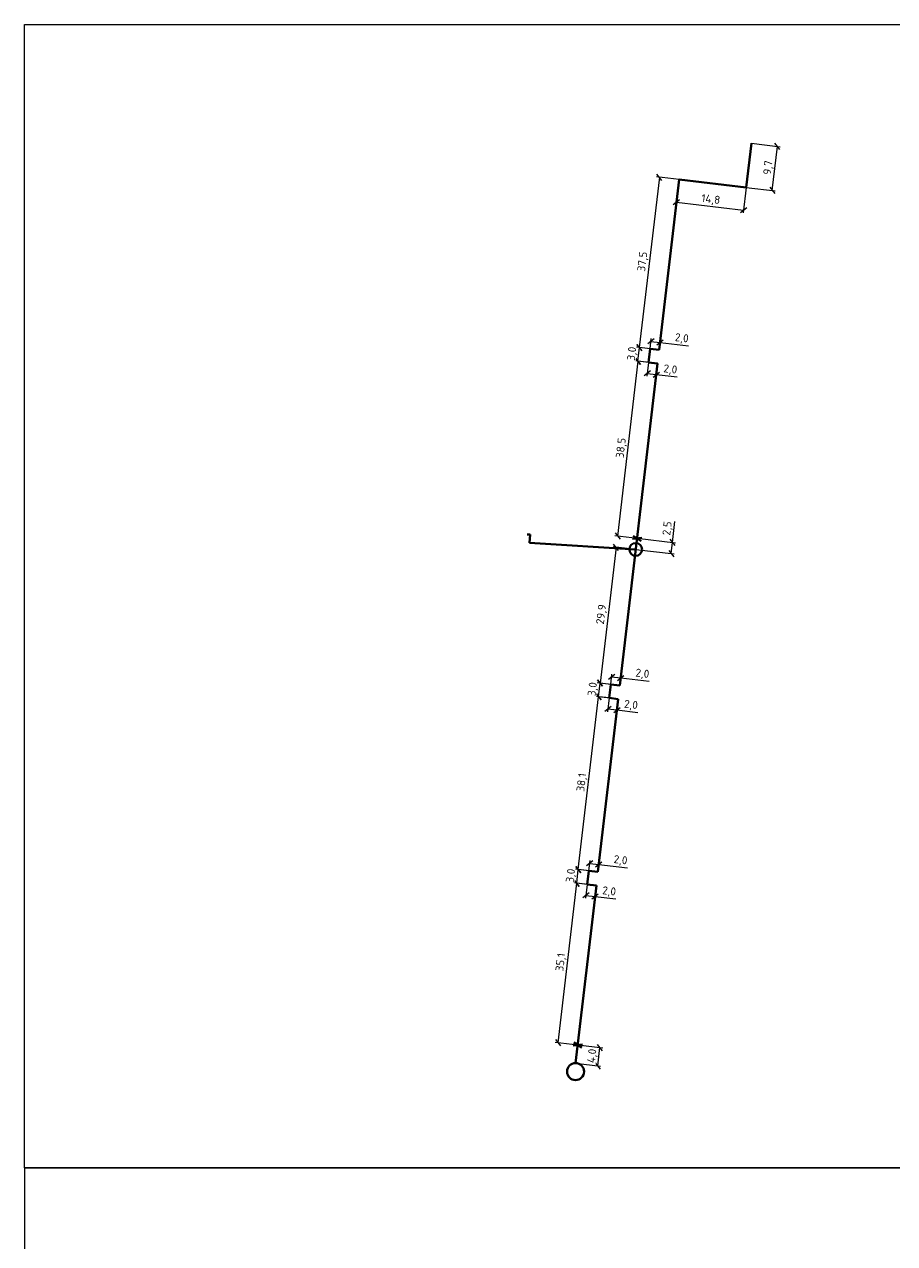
# Model space of a CAD drawing. Header units: millimetres. Extents: x 1990 to 8783, y 397 to 3825.
# Drawn here: x 2717 to 3097, y 3292 to 3825 of the extents above; entities that cross this region are included whole.
import ezdxf

# ---------------------------------------------------------------- set-up
doc = ezdxf.new("R2010")
doc.units = ezdxf.units.MM
doc.styles.add('-ISOCPEUR-', font='isocpeur.ttf')
doc.styles.add('GOST', font='gost.shx', dxfattribs={"oblique": 15})
doc.dimstyles.new('М 1 к 500', dxfattribs={"dimtxt": 3.5, "dimasz": 2.5, "dimexe": 1.25, "dimexo": 0, "dimtad": 1, "dimdec": 1, "dimlfac": 0.5, "dimzin": 1, "dimtxsty": 'GOST', "dimblk": 'OBLIQUE', "dimcen": 2.5, "dimclrd": 256, "dimclre": 256, "dimclrt": 256, "dimazin": 2, "dimtfac": 1, "dimtdec": 1, "dimtmove": 0, "dimatfit": 3, "dimldrblk": 'NONE', "dimfxl": 1.25, "dimlwd": -1, "dimlwe": -1, "dimarcsym": 0})
picture_1 = doc.add_image_def('image1.jpg', size_in_pixel=(3947, 3948))
picture_2 = doc.add_image_def('image3.jpg', size_in_pixel=(3947, 3947))

# ---------------------------------------------------------------- blocks, each defined once
blk = doc.blocks.new('_Oblique')
at = {"color": 0, "linetype": 'ByBlock', "lineweight": -2}
blk.add_line((-0.5, -0.5), (0.5, 0.5), dxfattribs=at)
blk = doc.blocks.new('*D342')
at = {"transparency": 16777216}
for p, q in [((3034.61, 3772.88), (3047.26, 3771.4)), ((3043.76, 3752.27), (3046.02, 3771.55)), ((3032.35, 3753.61), (3045, 3752.12))]:
    blk.add_line(p, q, dxfattribs=at)
at = {"layer": 'Defpoints', "color": 0, "lineweight": 35, "transparency": 16777216}
for p in [(3034.61, 3772.88), (3046.02, 3771.55), (3032.35, 3753.61)]:
    blk.add_point(p, dxfattribs=at)
at = {"transparency": 16777216, "xscale": 2.5, "yscale": 2.5, "zscale": 2.5}
for p, rotation in [((3046.02, 3771.55), 83.31249009423287), ((3043.76, 3752.27), 263.3124900942329)]:
    blk.add_blockref('_Oblique', p, dxfattribs=dict(at, rotation=rotation))
at = {"lineweight": 35, "transparency": 16777216, "insert": (3042.19, 3762.22), "char_height": 3.5, "attachment_point": 5, "rotation": 83.3125, "style": '-ISOCPEUR-', "bg_fill": 3, "box_fill_scale": 1.1, "bg_fill_color": 256, "bg_fill_true_color": 13158600, "bg_fill_transparency": 0}
blk.add_mtext('9,7', dxfattribs=at)
blk = doc.blocks.new('_None')
blk = doc.blocks.new('*D343')
at = {"transparency": 16777216}
for p, q in [((2958.63, 3378.49), (2969.6, 3377.2)), ((2967.42, 3369.32), (2968.36, 3377.35)), ((2957.69, 3370.46), (2968.66, 3369.18))]:
    blk.add_line(p, q, dxfattribs=at)
at = {"layer": 'Defpoints', "color": 0, "lineweight": 35, "transparency": 16777216}
for p in [(2958.63, 3378.49), (2957.69, 3370.46)]:
    blk.add_point(p, dxfattribs=at)
at = {"transparency": 16777216, "xscale": 2.5, "yscale": 2.5, "zscale": 2.5}
for p, rotation in [((2968.36, 3377.35), 83.31249009423497), ((2967.42, 3369.32), 263.312490094235)]:
    blk.add_blockref('_Oblique', p, dxfattribs=dict(at, rotation=rotation))
at = {"lineweight": 35, "transparency": 16777216, "insert": (2965.18, 3373.65), "char_height": 3.5, "attachment_point": 5, "rotation": 83.3125, "style": '-ISOCPEUR-', "bg_fill": 3, "box_fill_scale": 1.1, "bg_fill_color": 256, "bg_fill_true_color": 13158600, "bg_fill_transparency": 0}
blk.add_mtext('4,0', dxfattribs=at)
at = {"layer": 'Defpoints', "color": 0, "lineweight": 35, "transparency": 16777216}
blk.add_point((2968.36, 3377.35), dxfattribs=at)
blk = doc.blocks.new('*D344')
at = {"transparency": 16777216}
for p, q in [((2950.09, 3379.44), (2958.2, 3449.22)), ((2966.81, 3448.22), (2956.95, 3449.37)), ((2958.7, 3378.44), (2948.85, 3379.59))]:
    blk.add_line(p, q, dxfattribs=at)
at = {"layer": 'Defpoints', "color": 0, "lineweight": 35, "transparency": 16777216}
for p in [(2958.2, 3449.22), (2966.81, 3448.22), (2958.7, 3378.44)]:
    blk.add_point(p, dxfattribs=at)
at = {"transparency": 16777216, "xscale": 2.5, "yscale": 2.5, "zscale": 2.5}
for p, rotation in [((2958.2, 3449.22), 83.37165183545484), ((2950.09, 3379.44), 263.3716518354548)]:
    blk.add_blockref('_Oblique', p, dxfattribs=dict(at, rotation=rotation))
at = {"lineweight": 35, "transparency": 16777216, "insert": (2951.44, 3414.65), "char_height": 3.5, "attachment_point": 5, "rotation": 83.3717, "style": '-ISOCPEUR-', "bg_fill": 3, "box_fill_scale": 1.1, "bg_fill_color": 256, "bg_fill_true_color": 13158600, "bg_fill_transparency": 0}
blk.add_mtext('35,1', dxfattribs=at)
blk = doc.blocks.new('*D345')
at = {"transparency": 16777216}
for p, q in [((2963.53, 3454.64), (2957.65, 3455.33)), ((2958.2, 3449.23), (2958.9, 3455.19)), ((2962.83, 3448.68), (2956.96, 3449.37))]:
    blk.add_line(p, q, dxfattribs=at)
at = {"layer": 'Defpoints', "color": 0, "lineweight": 35, "transparency": 16777216}
for p in [(2963.53, 3454.64), (2962.83, 3448.68)]:
    blk.add_point(p, dxfattribs=at)
at = {"transparency": 16777216, "xscale": 2.5, "yscale": 2.5, "zscale": 2.5}
for p, rotation in [((2958.9, 3455.19), 83.31249009423155), ((2958.2, 3449.23), 263.3124900942316)]:
    blk.add_blockref('_Oblique', p, dxfattribs=dict(at, rotation=rotation))
at = {"lineweight": 35, "transparency": 16777216, "insert": (2955.84, 3452.52), "char_height": 3.5, "attachment_point": 5, "rotation": 83.3125, "style": '-ISOCPEUR-', "bg_fill": 3, "box_fill_scale": 1.1, "bg_fill_color": 256, "bg_fill_true_color": 13158600, "bg_fill_transparency": 0}
blk.add_mtext('3,0', dxfattribs=at)
at = {"layer": 'Defpoints', "color": 0, "lineweight": 35, "transparency": 16777216}
blk.add_point((2958.9, 3455.19), dxfattribs=at)
blk = doc.blocks.new('*D346')
at = {"transparency": 16777216}
for p, q in [((2962.83, 3448.68), (2962.12, 3442.65)), ((2966.8, 3448.22), (2966.1, 3442.18)), ((2962.27, 3443.89), (2966.24, 3443.42)), ((2966.24, 3443.42), (2975.36, 3442.36))]:
    blk.add_line(p, q, dxfattribs=at)
at = {"layer": 'Defpoints', "color": 0, "lineweight": 35, "transparency": 16777216}
blk.add_point((2962.83, 3448.68), dxfattribs=at)
at = {"transparency": 16777216, "xscale": 2.5, "yscale": 2.5, "zscale": 2.5}
for p, rotation in [((2962.27, 3443.89), 173.3124900942337), ((2966.24, 3443.42), 353.3124900942337)]:
    blk.add_blockref('_Oblique', p, dxfattribs=dict(at, rotation=rotation))
at = {"lineweight": 35, "transparency": 16777216, "insert": (2972.36, 3445.45), "char_height": 3.5, "attachment_point": 5, "rotation": 353.3125, "style": '-ISOCPEUR-', "bg_fill": 3, "box_fill_scale": 1.1, "bg_fill_color": 256, "bg_fill_true_color": 13158600, "bg_fill_transparency": 0}
blk.add_mtext('2,0', dxfattribs=at)
at = {"layer": 'Defpoints', "color": 0, "lineweight": 35, "transparency": 16777216}
for p in [(2966.8, 3448.22), (2966.24, 3443.42)]:
    blk.add_point(p, dxfattribs=at)
blk = doc.blocks.new('*D347')
at = {"transparency": 16777216}
for p, q in [((2963.52, 3454.64), (2964.05, 3459.15)), ((2963.9, 3457.9), (2967.88, 3457.44)), ((2967.5, 3454.18), (2968.03, 3458.68)), ((2967.88, 3457.44), (2980.35, 3455.99))]:
    blk.add_line(p, q, dxfattribs=at)
at = {"layer": 'Defpoints', "color": 0, "lineweight": 35, "transparency": 16777216}
for p in [(2963.9, 3457.9), (2963.52, 3454.64), (2967.5, 3454.18)]:
    blk.add_point(p, dxfattribs=at)
at = {"transparency": 16777216, "xscale": 2.5, "yscale": 2.5, "zscale": 2.5}
for p, rotation in [((2963.9, 3457.9), 173.3716518354589), ((2967.88, 3457.44), 353.371651835459)]:
    blk.add_blockref('_Oblique', p, dxfattribs=dict(at, rotation=rotation))
at = {"lineweight": 35, "transparency": 16777216, "insert": (2977.35, 3459.08), "char_height": 3.5, "attachment_point": 5, "rotation": 353.3717, "style": '-ISOCPEUR-', "bg_fill": 3, "box_fill_scale": 1.1, "bg_fill_color": 256, "bg_fill_true_color": 13158600, "bg_fill_transparency": 0}
blk.add_mtext('2,0', dxfattribs=at)
blk = doc.blocks.new('*D348')
at = {"transparency": 16777216}
for p, q in [((2958.9, 3455.19), (2967.76, 3530.81)), ((2976.37, 3529.8), (2966.52, 3530.95)), ((2967.5, 3454.18), (2957.65, 3455.33))]:
    blk.add_line(p, q, dxfattribs=at)
at = {"layer": 'Defpoints', "color": 0, "lineweight": 35, "transparency": 16777216}
for p in [(2967.76, 3530.81), (2976.37, 3529.8), (2967.5, 3454.18)]:
    blk.add_point(p, dxfattribs=at)
at = {"transparency": 16777216, "xscale": 2.5, "yscale": 2.5, "zscale": 2.5}
for p, rotation in [((2967.76, 3530.81), 83.312490094234), ((2958.9, 3455.19), 263.312490094234)]:
    blk.add_blockref('_Oblique', p, dxfattribs=dict(at, rotation=rotation))
at = {"lineweight": 35, "transparency": 16777216, "insert": (2960.62, 3493.32), "char_height": 3.5, "attachment_point": 5, "rotation": 83.3125, "style": '-ISOCPEUR-', "bg_fill": 3, "box_fill_scale": 1.1, "bg_fill_color": 256, "bg_fill_true_color": 13158600, "bg_fill_transparency": 0}
blk.add_mtext('38,1', dxfattribs=at)
blk = doc.blocks.new('*D349')
at = {"transparency": 16777216}
for p, q in [((2973.1, 3536.22), (2967.22, 3536.91)), ((2967.76, 3530.8), (2968.46, 3536.76)), ((2972.4, 3530.26), (2966.52, 3530.95))]:
    blk.add_line(p, q, dxfattribs=at)
at = {"layer": 'Defpoints', "color": 0, "lineweight": 35, "transparency": 16777216}
for p in [(2973.1, 3536.22), (2972.4, 3530.26)]:
    blk.add_point(p, dxfattribs=at)
at = {"transparency": 16777216, "xscale": 2.5, "yscale": 2.5, "zscale": 2.5}
for p, rotation in [((2968.46, 3536.76), 83.31249009423155), ((2967.76, 3530.8), 263.3124900942316)]:
    blk.add_blockref('_Oblique', p, dxfattribs=dict(at, rotation=rotation))
at = {"lineweight": 35, "transparency": 16777216, "insert": (2965.41, 3534.1), "char_height": 3.5, "attachment_point": 5, "rotation": 83.3125, "style": '-ISOCPEUR-', "bg_fill": 3, "box_fill_scale": 1.1, "bg_fill_color": 256, "bg_fill_true_color": 13158600, "bg_fill_transparency": 0}
blk.add_mtext('3,0', dxfattribs=at)
at = {"layer": 'Defpoints', "color": 0, "lineweight": 35, "transparency": 16777216}
blk.add_point((2968.46, 3536.76), dxfattribs=at)
blk = doc.blocks.new('*D350')
at = {"transparency": 16777216}
for p, q in [((2972.4, 3530.26), (2971.69, 3524.23)), ((2971.84, 3525.47), (2975.81, 3525)), ((2976.37, 3529.8), (2975.66, 3523.76)), ((2975.81, 3525), (2984.92, 3523.93))]:
    blk.add_line(p, q, dxfattribs=at)
at = {"layer": 'Defpoints', "color": 0, "lineweight": 35, "transparency": 16777216}
blk.add_point((2972.4, 3530.26), dxfattribs=at)
at = {"transparency": 16777216, "xscale": 2.5, "yscale": 2.5, "zscale": 2.5}
for p, rotation in [((2971.84, 3525.47), 173.3124900942337), ((2975.81, 3525), 353.3124900942337)]:
    blk.add_blockref('_Oblique', p, dxfattribs=dict(at, rotation=rotation))
at = {"lineweight": 35, "transparency": 16777216, "insert": (2981.92, 3527.03), "char_height": 3.5, "attachment_point": 5, "rotation": 353.3125, "style": '-ISOCPEUR-', "bg_fill": 3, "box_fill_scale": 1.1, "bg_fill_color": 256, "bg_fill_true_color": 13158600, "bg_fill_transparency": 0}
blk.add_mtext('2,0', dxfattribs=at)
at = {"layer": 'Defpoints', "color": 0, "lineweight": 35, "transparency": 16777216}
for p in [(2976.37, 3529.8), (2975.81, 3525)]:
    blk.add_point(p, dxfattribs=at)
blk = doc.blocks.new('*D351')
at = {"transparency": 16777216}
for p, q in [((2973.09, 3536.22), (2973.61, 3540.72)), ((2973.47, 3539.48), (2977.45, 3539.02)), ((2977.07, 3535.75), (2977.59, 3540.26)), ((2977.45, 3539.02), (2989.92, 3537.57))]:
    blk.add_line(p, q, dxfattribs=at)
at = {"layer": 'Defpoints', "color": 0, "lineweight": 35, "transparency": 16777216}
for p in [(2973.09, 3536.22), (2973.47, 3539.48), (2977.07, 3535.75)]:
    blk.add_point(p, dxfattribs=at)
at = {"transparency": 16777216, "xscale": 2.5, "yscale": 2.5, "zscale": 2.5}
for p, rotation in [((2973.47, 3539.48), 173.3716518354589), ((2977.45, 3539.02), 353.371651835459)]:
    blk.add_blockref('_Oblique', p, dxfattribs=dict(at, rotation=rotation))
at = {"lineweight": 35, "transparency": 16777216, "insert": (2986.91, 3540.66), "char_height": 3.5, "attachment_point": 5, "rotation": 353.3717, "style": '-ISOCPEUR-', "bg_fill": 3, "box_fill_scale": 1.1, "bg_fill_color": 256, "bg_fill_true_color": 13158600, "bg_fill_transparency": 0}
blk.add_mtext('2,0', dxfattribs=at)
blk = doc.blocks.new('*D352')
at = {"transparency": 16777216}
for p, q in [((2975.43, 3596.22), (2968.46, 3536.76)), ((2984.04, 3595.21), (2974.19, 3596.36)), ((2977.07, 3535.75), (2967.22, 3536.91))]:
    blk.add_line(p, q, dxfattribs=at)
at = {"layer": 'Defpoints', "color": 0, "lineweight": 35, "transparency": 16777216}
for p in [(2984.04, 3595.21), (2968.46, 3536.76), (2977.07, 3535.75)]:
    blk.add_point(p, dxfattribs=at)
at = {"transparency": 16777216, "xscale": 2.5, "yscale": 2.5, "zscale": 2.5}
for p, rotation in [((2975.43, 3596.22), 83.31249009423847), ((2968.46, 3536.76), 263.3124900942385)]:
    blk.add_blockref('_Oblique', p, dxfattribs=dict(at, rotation=rotation))
at = {"lineweight": 35, "transparency": 16777216, "insert": (2969.24, 3566.81), "char_height": 3.5, "attachment_point": 5, "rotation": 83.3125, "style": '-ISOCPEUR-', "bg_fill": 3, "box_fill_scale": 1.1, "bg_fill_color": 256, "bg_fill_true_color": 13158600, "bg_fill_transparency": 0}
blk.add_mtext('29,9', dxfattribs=at)
blk = doc.blocks.new('*D353')
at = {"transparency": 16777216}
for p, q in [((3000.12, 3598.29), (3001.19, 3607.4)), ((2984.61, 3600.11), (3001.36, 3598.15)), ((2984.04, 3595.21), (3000.79, 3593.25)), ((2999.55, 3593.39), (3000.12, 3598.29))]:
    blk.add_line(p, q, dxfattribs=at)
at = {"layer": 'Defpoints', "color": 0, "lineweight": 35, "transparency": 16777216}
for p in [(2984.61, 3600.11), (2984.04, 3595.21)]:
    blk.add_point(p, dxfattribs=at)
at = {"transparency": 16777216, "xscale": 2.5, "yscale": 2.5, "zscale": 2.5}
for p, rotation in [((2999.55, 3593.39), 263.3124900942325), ((3000.12, 3598.29), 83.31249009423254)]:
    blk.add_blockref('_Oblique', p, dxfattribs=dict(at, rotation=rotation))
at = {"lineweight": 35, "transparency": 16777216, "insert": (2998.1, 3604.41), "char_height": 3.5, "attachment_point": 5, "rotation": 83.3125, "style": '-ISOCPEUR-', "bg_fill": 3, "box_fill_scale": 1.1, "bg_fill_color": 256, "bg_fill_true_color": 13158600, "bg_fill_transparency": 0}
blk.add_mtext('2,5', dxfattribs=at)
at = {"layer": 'Defpoints', "color": 0, "lineweight": 35, "transparency": 16777216}
blk.add_point((3000.12, 3598.29), dxfattribs=at)
blk = doc.blocks.new('*D354')
at = {"transparency": 16777216}
for p, q in [((2976.14, 3601.06), (2985.03, 3677.53)), ((2993.71, 3676.52), (2983.79, 3677.68)), ((2984.82, 3600.05), (2974.89, 3601.2))]:
    blk.add_line(p, q, dxfattribs=at)
at = {"layer": 'Defpoints', "color": 0, "lineweight": 35, "transparency": 16777216}
for p in [(2985.03, 3677.53), (2993.71, 3676.52), (2984.82, 3600.05)]:
    blk.add_point(p, dxfattribs=at)
at = {"transparency": 16777216, "xscale": 2.5, "yscale": 2.5, "zscale": 2.5}
for p, rotation in [((2985.03, 3677.53), 83.36647344660477), ((2976.14, 3601.06), 263.3664734466047)]:
    blk.add_blockref('_Oblique', p, dxfattribs=dict(at, rotation=rotation))
at = {"lineweight": 35, "transparency": 16777216, "insert": (2977.88, 3639.61), "char_height": 3.5, "attachment_point": 5, "rotation": 83.3665, "style": '-ISOCPEUR-', "bg_fill": 3, "box_fill_scale": 1.1, "bg_fill_color": 256, "bg_fill_true_color": 13158600, "bg_fill_transparency": 0}
blk.add_mtext('38,5', dxfattribs=at)
blk = doc.blocks.new('*D355')
at = {"transparency": 16777216}
for p, q in [((2990.3, 3682.96), (2984.42, 3683.65)), ((2984.97, 3677.54), (2985.67, 3683.5)), ((2989.6, 3677), (2983.73, 3677.69))]:
    blk.add_line(p, q, dxfattribs=at)
at = {"layer": 'Defpoints', "color": 0, "lineweight": 35, "transparency": 16777216}
for p in [(2990.3, 3682.96), (2989.6, 3677)]:
    blk.add_point(p, dxfattribs=at)
at = {"transparency": 16777216, "xscale": 2.5, "yscale": 2.5, "zscale": 2.5}
for p, rotation in [((2985.67, 3683.5), 83.31249009423155), ((2984.97, 3677.54), 263.3124900942316)]:
    blk.add_blockref('_Oblique', p, dxfattribs=dict(at, rotation=rotation))
at = {"lineweight": 35, "transparency": 16777216, "insert": (2982.61, 3680.84), "char_height": 3.5, "attachment_point": 5, "rotation": 83.3125, "style": '-ISOCPEUR-', "bg_fill": 3, "box_fill_scale": 1.1, "bg_fill_color": 256, "bg_fill_true_color": 13158600, "bg_fill_transparency": 0}
blk.add_mtext('3,0', dxfattribs=at)
at = {"layer": 'Defpoints', "color": 0, "lineweight": 35, "transparency": 16777216}
blk.add_point((2985.67, 3683.5), dxfattribs=at)
blk = doc.blocks.new('*D356')
at = {"transparency": 16777216}
for p, q in [((2989.6, 3677), (2988.89, 3670.96)), ((2993.58, 3676.53), (2992.87, 3670.5)), ((2989.04, 3672.21), (2993.01, 3671.74)), ((2993.01, 3671.74), (3002.13, 3670.67))]:
    blk.add_line(p, q, dxfattribs=at)
at = {"layer": 'Defpoints', "color": 0, "lineweight": 35, "transparency": 16777216}
blk.add_point((2989.6, 3677), dxfattribs=at)
at = {"transparency": 16777216, "xscale": 2.5, "yscale": 2.5, "zscale": 2.5}
for p, rotation in [((2989.04, 3672.21), 173.3124900942337), ((2993.01, 3671.74), 353.3124900942337)]:
    blk.add_blockref('_Oblique', p, dxfattribs=dict(at, rotation=rotation))
at = {"lineweight": 35, "transparency": 16777216, "insert": (2999.13, 3673.77), "char_height": 3.5, "attachment_point": 5, "rotation": 353.3125, "style": '-ISOCPEUR-', "bg_fill": 3, "box_fill_scale": 1.1, "bg_fill_color": 256, "bg_fill_true_color": 13158600, "bg_fill_transparency": 0}
blk.add_mtext('2,0', dxfattribs=at)
at = {"layer": 'Defpoints', "color": 0, "lineweight": 35, "transparency": 16777216}
for p in [(2993.58, 3676.53), (2993.01, 3671.74)]:
    blk.add_point(p, dxfattribs=at)
blk = doc.blocks.new('*D357')
at = {"transparency": 16777216}
for p, q in [((2990.29, 3682.95), (2990.82, 3687.46)), ((2990.67, 3686.22), (2994.65, 3685.76)), ((2994.27, 3682.49), (2994.8, 3687)), ((2994.65, 3685.76), (3007.12, 3684.31))]:
    blk.add_line(p, q, dxfattribs=at)
at = {"layer": 'Defpoints', "color": 0, "lineweight": 35, "transparency": 16777216}
for p in [(2990.67, 3686.22), (2990.29, 3682.95), (2994.27, 3682.49)]:
    blk.add_point(p, dxfattribs=at)
at = {"transparency": 16777216, "xscale": 2.5, "yscale": 2.5, "zscale": 2.5}
for p, rotation in [((2990.67, 3686.22), 173.3716518354589), ((2994.65, 3685.76), 353.371651835459)]:
    blk.add_blockref('_Oblique', p, dxfattribs=dict(at, rotation=rotation))
at = {"lineweight": 35, "transparency": 16777216, "insert": (3004.12, 3687.4), "char_height": 3.5, "attachment_point": 5, "rotation": 353.3717, "style": '-ISOCPEUR-', "bg_fill": 3, "box_fill_scale": 1.1, "bg_fill_color": 256, "bg_fill_true_color": 13158600, "bg_fill_transparency": 0}
blk.add_mtext('2,0', dxfattribs=at)
blk = doc.blocks.new('*D358')
at = {"transparency": 16777216}
for p, q in [((2994.41, 3758.07), (2985.53, 3683.53)), ((3003.02, 3757.05), (2993.17, 3758.22)), ((2994.14, 3682.51), (2984.29, 3683.68))]:
    blk.add_line(p, q, dxfattribs=at)
at = {"layer": 'Defpoints', "color": 0, "lineweight": 35, "transparency": 16777216}
for p in [(3003.02, 3757.05), (2985.53, 3683.53), (2994.14, 3682.51)]:
    blk.add_point(p, dxfattribs=at)
at = {"transparency": 16777216, "xscale": 2.5, "yscale": 2.5, "zscale": 2.5}
for p, rotation in [((2994.41, 3758.07), 83.20624016591404), ((2985.53, 3683.53), 263.2062401659141)]:
    blk.add_blockref('_Oblique', p, dxfattribs=dict(at, rotation=rotation))
at = {"lineweight": 35, "transparency": 16777216, "insert": (2987.26, 3721.12), "char_height": 3.5, "attachment_point": 5, "rotation": 83.2062, "style": '-ISOCPEUR-', "bg_fill": 3, "box_fill_scale": 1.1, "bg_fill_color": 256, "bg_fill_true_color": 13158600, "bg_fill_transparency": 0}
blk.add_mtext('37,5', dxfattribs=at)
blk = doc.blocks.new('*D359')
at = {"transparency": 16777216}
for p, q in [((3003.02, 3757.05), (3001.71, 3745.88)), ((3032.35, 3753.61), (3031.04, 3742.44)), ((3001.85, 3747.12), (3031.19, 3743.68))]:
    blk.add_line(p, q, dxfattribs=at)
at = {"layer": 'Defpoints', "color": 0, "lineweight": 35, "transparency": 16777216}
for p in [(3003.02, 3757.05), (3032.35, 3753.61), (3031.19, 3743.68)]:
    blk.add_point(p, dxfattribs=at)
at = {"transparency": 16777216, "xscale": 2.5, "yscale": 2.5, "zscale": 2.5}
for p, rotation in [((3001.85, 3747.12), 173.312490094234), ((3031.19, 3743.68), 353.312490094234)]:
    blk.add_blockref('_Oblique', p, dxfattribs=dict(at, rotation=rotation))
at = {"lineweight": 35, "transparency": 16777216, "insert": (3016.84, 3748.11), "char_height": 3.5, "attachment_point": 5, "rotation": 353.3125, "style": '-ISOCPEUR-', "bg_fill": 3, "box_fill_scale": 1.1, "bg_fill_color": 256, "bg_fill_true_color": 13158600, "bg_fill_transparency": 0}
blk.add_mtext('14,8', dxfattribs=at)

msp = doc.modelspace()

# ---------------------------------------------------------------- linework, layer by layer
at = {"color": 1, "lineweight": 80}
for p, q in [((2994.274, 3682.492), (2990.295, 3682.959)), ((2937.785, 3601.722), (2936.511, 3601.801)), ((2937.56, 3598.08), (2937.785, 3601.722)), ((2984.04, 3595.21), (2937.56, 3598.08)), ((2977.069, 3535.755), (2973.09, 3536.221)), ((2967.504, 3454.177), (2963.525, 3454.644))]:
    msp.add_line(p, q, dxfattribs=at)
at = {"color": 1, "lineweight": 70}
for p, q in [((2956.693, 3378.276), (2960.724, 3378.718)), ((2960.407, 3377.289), (2956.986, 3379.597))]:
    msp.add_line(p, q, dxfattribs=at)
at = {"color": 1, "lineweight": 80}
for points in [[(2994.274, 3682.492), (3003.016, 3757.046), (3032.35, 3753.607), (3034.611, 3772.885)], [(2977.069, 3535.755), (2993.576, 3676.537)], [(2967.504, 3454.182), (2976.37, 3529.8)], [(2957.985, 3372.998), (2957.688, 3370.464), (2966.805, 3448.222)]]:
    msp.add_lwpolyline(points, dxfattribs=at)
for centre, radius in [((2984.04, 3595.21), 2.794), ((2957.698, 3366.805), 3.734)]:
    msp.add_circle(centre, radius, dxfattribs=at)

# ---------------------------------------------------------------- pictures from other files: only their frames are drawn
image = msp.add_image(picture_1, insert=(2716.645, 3324.785), size_in_units=(499.995, 500.122))
image.dxf.flags = 7
image = msp.add_image(picture_2, insert=(2716.772, 2824.79), size_in_units=(499.995, 499.995))
image.dxf.flags = 7

# ---------------------------------------------------------------- next in the draw order: dimensions: what is measured, and where the dimension line sits
at = {"color": 18, "lineweight": 35, "true_color": 0x000000}
for p1, p2, distance, picture, middle in [((3032.35, 3753.607), (3034.611, 3772.885), -11.491, '*D342', (3042.187, 3762.225)), ((2957.688, 3370.464), (2958.629, 3378.489), -9.799, '*D343', (2965.185, 3373.652))]:
    dim = msp.add_aligned_dim(p1=p1, p2=p2, distance=distance, dimstyle='М 1 к 500', override={"dimtxsty": '-ISOCPEUR-', "dimtfill": 1}, dxfattribs=at)
    dim.commit()
    dim.dimension.update_dxf_attribs({"geometry": picture, "text_midpoint": middle})

# ---------------------------------------------------------------- next in the draw order: dimensions: what is measured, and where the dimension line sits
dim = msp.add_aligned_dim(p1=(2958.697, 3378.443), p2=(2966.805, 3448.222), distance=8.667, dimstyle='М 1 к 500', override={"dimtxsty": '-ISOCPEUR-', "dimtfill": 1}, dxfattribs=at)
dim.commit()
dim.dimension.update_dxf_attribs({"geometry": '*D344', "text_midpoint": (2951.435, 3414.648)})

# ---------------------------------------------------------------- next in the draw order: linework, layer by layer
at = {"color": 1, "lineweight": 80}
for p, q in [((2962.832, 3448.684), (2963.525, 3454.644)), ((2966.805, 3448.222), (2962.832, 3448.684))]:
    msp.add_line(p, q, dxfattribs=at)

# ---------------------------------------------------------------- next in the draw order: dimensions: what is measured, and where the dimension line sits
at = {"color": 18, "lineweight": 35, "true_color": 0x000000}
dim = msp.add_linear_dim(base=(2958.896, 3455.187), p1=(2962.832, 3448.684), p2=(2963.531, 3454.643), angle=83.31249, dimstyle='М 1 к 500', override={"dimtxsty": '-ISOCPEUR-', "dimtfill": 1}, dxfattribs=at)
dim.commit()
dim.dimension.update_dxf_attribs({"geometry": '*D345', "text_midpoint": (2958.547, 3452.207), "dimtype": 161})

# ---------------------------------------------------------------- next in the draw order: dimensions: what is measured, and where the dimension line sits
dim = msp.add_linear_dim(base=(2963.903, 3457.904), p1=(2967.504, 3454.177), p2=(2963.524, 3454.64), angle=173.37165, dimstyle='М 1 к 500', override={"dimtxsty": '-ISOCPEUR-', "dimtfill": 1}, dxfattribs=at)
dim.commit()
dim.dimension.update_dxf_attribs({"geometry": '*D347', "text_midpoint": (2977.035, 3456.378), "dimtype": 161})
dim = msp.add_aligned_dim(p1=(2962.832, 3448.684), p2=(2966.805, 3448.218), distance=-4.827, dimstyle='М 1 к 500', override={"dimtxsty": '-ISOCPEUR-', "dimtfill": 1}, dxfattribs=at)
dim.commit()
dim.dimension.update_dxf_attribs({"geometry": '*D346', "text_midpoint": (2972.358, 3445.451)})

# ---------------------------------------------------------------- next in the draw order: dimensions: what is measured, and where the dimension line sits
dim = msp.add_aligned_dim(p1=(2967.504, 3454.177), p2=(2976.37, 3529.8), distance=8.667, dimstyle='М 1 к 500', override={"dimtxsty": '-ISOCPEUR-', "dimtfill": 1}, dxfattribs=at)
dim.commit()
dim.dimension.update_dxf_attribs({"geometry": '*D348', "text_midpoint": (2960.623, 3493.315)})

# ---------------------------------------------------------------- next in the draw order: linework, layer by layer
at = {"color": 1, "lineweight": 80}
for p, q in [((2972.397, 3530.261), (2973.09, 3536.221)), ((2976.37, 3529.8), (2972.397, 3530.261))]:
    msp.add_line(p, q, dxfattribs=at)

# ---------------------------------------------------------------- next in the draw order: dimensions: what is measured, and where the dimension line sits
at = {"color": 18, "lineweight": 35, "true_color": 0x000000}
dim = msp.add_linear_dim(base=(2968.461, 3536.764), p1=(2972.397, 3530.261), p2=(2973.096, 3536.221), angle=83.31249, dimstyle='М 1 к 500', override={"dimtxsty": '-ISOCPEUR-', "dimtfill": 1}, dxfattribs=at)
dim.commit()
dim.dimension.update_dxf_attribs({"geometry": '*D349', "text_midpoint": (2968.112, 3533.784), "dimtype": 161})

# ---------------------------------------------------------------- next in the draw order: dimensions: what is measured, and where the dimension line sits
dim = msp.add_linear_dim(base=(2973.469, 3539.481), p1=(2977.069, 3535.755), p2=(2973.089, 3536.217), angle=173.37165, dimstyle='М 1 к 500', override={"dimtxsty": '-ISOCPEUR-', "dimtfill": 1}, dxfattribs=at)
dim.commit()
dim.dimension.update_dxf_attribs({"geometry": '*D351', "text_midpoint": (2986.6, 3537.955), "dimtype": 161})
dim = msp.add_aligned_dim(p1=(2972.397, 3530.261), p2=(2976.37, 3529.796), distance=-4.827, dimstyle='М 1 к 500', override={"dimtxsty": '-ISOCPEUR-', "dimtfill": 1}, dxfattribs=at)
dim.commit()
dim.dimension.update_dxf_attribs({"geometry": '*D350', "text_midpoint": (2981.923, 3527.028)})

# ---------------------------------------------------------------- next in the draw order: dimensions: what is measured, and where the dimension line sits
dim = msp.add_aligned_dim(p1=(2984.04, 3595.21), p2=(2977.069, 3535.755), distance=-8.667, dimstyle='М 1 к 500', override={"dimtxsty": '-ISOCPEUR-', "dimtfill": 1}, dxfattribs=at)
dim.commit()
dim.dimension.update_dxf_attribs({"geometry": '*D352', "text_midpoint": (2969.24, 3566.809)})

# ---------------------------------------------------------------- next in the draw order: dimensions: what is measured, and where the dimension line sits
dim = msp.add_aligned_dim(p1=(2984.04, 3595.21), p2=(2984.615, 3600.111), distance=-15.614, dimstyle='М 1 к 500', override={"dimtxsty": '-ISOCPEUR-', "dimtfill": 1}, dxfattribs=at)
dim.commit()
dim.dimension.update_dxf_attribs({"geometry": '*D353', "text_midpoint": (2998.095, 3604.407)})

# ---------------------------------------------------------------- next in the draw order: linework, layer by layer
at = {"color": 1, "lineweight": 70}
for p, q in [((2982.679, 3599.899), (2986.71, 3600.34)), ((2986.393, 3598.911), (2982.971, 3601.219))]:
    msp.add_line(p, q, dxfattribs=at)

# ---------------------------------------------------------------- next in the draw order: dimensions: what is measured, and where the dimension line sits
at = {"color": 18, "lineweight": 35, "true_color": 0x000000}
dim = msp.add_aligned_dim(p1=(2984.82, 3600.049), p2=(2993.714, 3676.521), distance=8.744, dimstyle='М 1 к 500', override={"dimtxsty": '-ISOCPEUR-', "dimtfill": 1}, dxfattribs=at)
dim.commit()
dim.dimension.update_dxf_attribs({"geometry": '*D354', "text_midpoint": (2977.875, 3639.61)})

# ---------------------------------------------------------------- next in the draw order: linework, layer by layer
at = {"color": 1, "lineweight": 80}
for p, q in [((2989.602, 3676.999), (2990.295, 3682.959)), ((2993.576, 3676.537), (2989.602, 3676.999))]:
    msp.add_line(p, q, dxfattribs=at)

# ---------------------------------------------------------------- next in the draw order: dimensions: what is measured, and where the dimension line sits
at = {"color": 18, "lineweight": 35, "true_color": 0x000000}
dim = msp.add_linear_dim(base=(2985.666, 3683.501), p1=(2989.602, 3676.999), p2=(2990.301, 3682.958), angle=83.31249, dimstyle='М 1 к 500', override={"dimtxsty": '-ISOCPEUR-', "dimtfill": 1}, dxfattribs=at)
dim.commit()
dim.dimension.update_dxf_attribs({"geometry": '*D355', "text_midpoint": (2985.317, 3680.522), "dimtype": 161})

# ---------------------------------------------------------------- next in the draw order: dimensions: what is measured, and where the dimension line sits
dim = msp.add_linear_dim(base=(2990.674, 3686.219), p1=(2994.274, 3682.492), p2=(2990.295, 3682.955), angle=173.37165, dimstyle='М 1 к 500', override={"dimtxsty": '-ISOCPEUR-', "dimtfill": 1}, dxfattribs=at)
dim.commit()
dim.dimension.update_dxf_attribs({"geometry": '*D357', "text_midpoint": (3003.805, 3684.693), "dimtype": 161})
dim = msp.add_aligned_dim(p1=(2989.602, 3676.999), p2=(2993.575, 3676.533), distance=-4.827, dimstyle='М 1 к 500', override={"dimtxsty": '-ISOCPEUR-', "dimtfill": 1}, dxfattribs=at)
dim.commit()
dim.dimension.update_dxf_attribs({"geometry": '*D356', "text_midpoint": (2999.128, 3673.766)})

# ---------------------------------------------------------------- next in the draw order: dimensions: what is measured, and where the dimension line sits
dim = msp.add_aligned_dim(p1=(3003.016, 3757.046), p2=(2994.136, 3682.508), distance=-8.667, dimstyle='М 1 к 500', override={"dimtxsty": '-ISOCPEUR-', "dimtfill": 1}, dxfattribs=at)
dim.commit()
dim.dimension.update_dxf_attribs({"geometry": '*D358', "text_midpoint": (2987.264, 3721.125)})

# ---------------------------------------------------------------- next in the draw order: dimensions: what is measured, and where the dimension line sits
dim = msp.add_aligned_dim(p1=(3003.016, 3757.046), p2=(3032.35, 3753.607), distance=-9.993, dimstyle='М 1 к 500', override={"dimtxsty": '-ISOCPEUR-', "dimtfill": 1}, dxfattribs=at)
dim.commit()
dim.dimension.update_dxf_attribs({"geometry": '*D359', "text_midpoint": (3016.837, 3748.108)})

doc.saveas('drawing.dxf')
